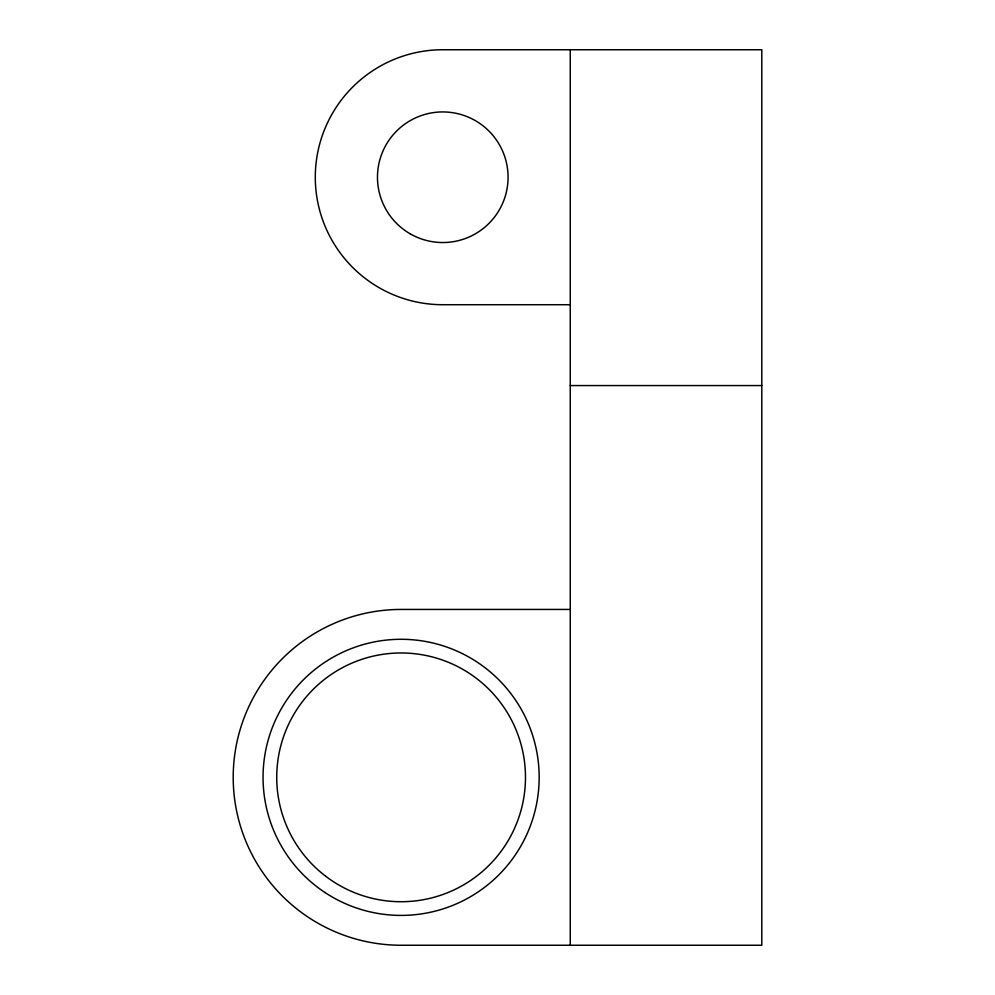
<?xml version="1.0" encoding="UTF-8"?>
<svg xmlns="http://www.w3.org/2000/svg" width="995" height="995" viewBox="0 0 995 995"><rect width="100%" height="100%" fill="white"/><g stroke="black" fill="none" stroke-linecap="round" stroke-linejoin="round"><path stroke-width="1.49" d="M570.259 304.719L442.775 304.719A127.484 127.484 0 0 1 315.291 177.234A127.484 127.484 0 0 1 442.775 49.75L761.797 49.75L761.797 945.25L401.109 945.25A167.906 167.906 0 0 1 233.203 777.344A167.906 167.906 0 0 1 401.109 609.438L570.259 609.438M570.259 385.562L761.797 385.562M570.259 49.75L570.259 945.25M324.992 892.527A138.056 138.056 0 0 0 538.917 785.664A138.056 138.056 0 0 0 339.419 653.839A138.056 138.056 0 0 0 324.992 892.527M325.85 876.371A124.375 124.375 0 0 0 524.489 793.003A124.375 124.375 0 0 0 352.976 662.658A124.375 124.375 0 0 0 325.85 876.371M410.127 233.788A65.297 65.297 0 0 0 508.072 177.234A65.297 65.297 0 0 0 410.127 120.681A65.297 65.297 0 0 0 410.127 233.788"/></g></svg>
